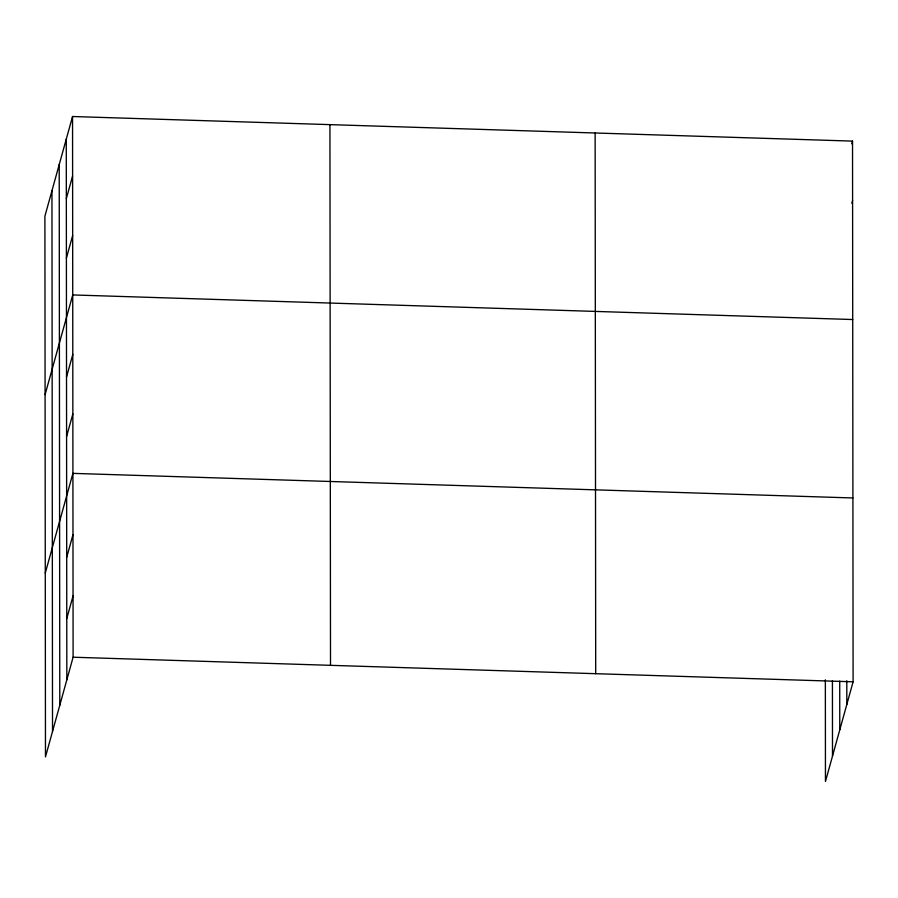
<?xml version="1.0" encoding="UTF-8"?>
<svg xmlns="http://www.w3.org/2000/svg" width="898" height="898" viewBox="0 0 898 898"><rect width="100%" height="100%" fill="white"/><g stroke="black" fill="none" stroke-linecap="round" stroke-linejoin="round"><path stroke-width="1.35" d="M72.547 116.516L44.9 216.194L45.472 756.891L73.108 657.213L72.547 116.516L852.528 141.109L853.1 681.807L825.453 781.485L825.352 679.82M66.329 198.626L72.603 175.986M66.396 258.096L72.671 235.467M45.091 394.626L72.738 294.937L852.718 319.531M66.519 377.048L72.794 354.418M66.587 436.529L72.861 413.899M45.27 573.059L72.918 473.369L852.909 497.963M66.71 557.288L72.985 534.647M66.778 618.565L73.052 595.935M851.798 143.77L852.528 141.109M851.854 203.24L852.595 200.58M73.108 657.213L853.1 681.807M846.803 680.763L846.825 704.436M839.72 681.122L839.776 729.861M832.424 680.852L832.502 756.06M595.138 132.994L595.7 673.691M329.936 124.631L330.509 665.328M66.272 139.145L66.834 679.842M59.212 164.57L59.784 705.267M51.949 190.769L52.522 731.466"/></g></svg>
